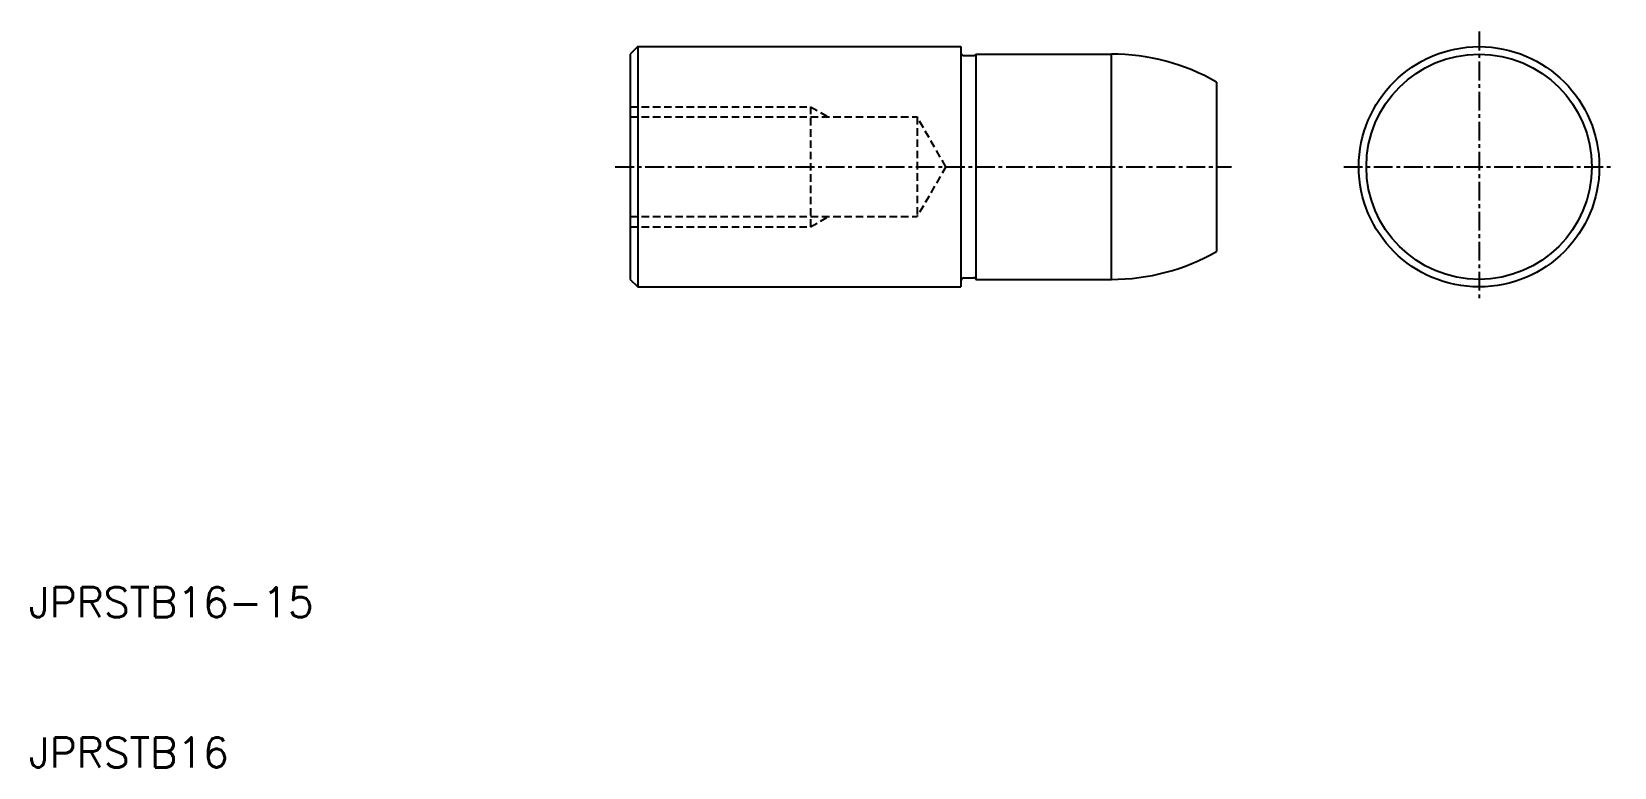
# Model space of a CAD drawing. Extents: x 10 to 115, y 10 to 59.
import ezdxf

# ---------------------------------------------------------------- set-up
doc = ezdxf.new("R2010")
doc.units = 0
doc.linetypes.add('CENTER', pattern=[2, 1.25, -0.25, 0.25, -0.25])
doc.linetypes.add('DASHED', pattern=[0.75, 0.5, -0.25])
doc.layers.get('0').update_dxf_attribs({"linetype": 'CONTINUOUS'})
doc.layers.add('CENTER', color=1, linetype='CENTER')
doc.styles.get("Standard").update_dxf_attribs({"font": 'txt.shx'})

msp = doc.modelspace()

# ---------------------------------------------------------------- linework, layer by layer
at = {"color": 7, "linetype": 'CONTINUOUS'}
for p, q in [((50.5, 58), (50, 57.5)), ((50.5, 58), (72, 58)), ((50.5, 58), (50.5, 42)), ((72, 58), (72, 42)), ((50, 57.5), (50, 42.5)), ((72.2, 57.4), (72.83, 57.4)), ((73, 57.5), (82, 57.5)), ((73, 57.5), (73, 42.5)), ((82, 57.5), (82, 42.5)), ((89, 55.64), (89, 44.36)), ((50, 42.5), (50.5, 42)), ((72.2, 42.6), (72.83, 42.6)), ((73, 42.5), (82, 42.5)), ((50.5, 42), (72, 42))]:
    msp.add_line(p, q, dxfattribs=at)
at = {"color": 3, "linetype": 'DASHED'}
for p, q in [((50, 54), (62, 54)), ((62, 54), (62, 46)), ((62, 54), (63.17, 53.32)), ((50, 53.32), (69.08, 53.32)), ((69.08, 53.32), (69.08, 46.68)), ((71, 50), (69.08, 53.32)), ((71, 50), (69.08, 46.68)), ((50, 46.68), (69.08, 46.68)), ((62, 46), (63.17, 46.68)), ((50, 46), (62, 46))]:
    msp.add_line(p, q, dxfattribs=at)
at = {"color": 7, "linetype": 'CONTINUOUS'}
for radius in [8, 7.5]:
    msp.add_circle((106.47, 50), radius, dxfattribs=at)
for centre, radius, start, end in [((72.2, 57.6), 0.2, 180, 270), ((72.83, 57.6), 0.2, 270, 330), ((82.02, 43.46), 14.04, 60.1567, 90.0638), ((82.02, 56.54), 14.04, 269.9362, 299.8433), ((72.2, 42.4), 0.2, 90, 180), ((72.83, 42.4), 0.2, 30, 90)]:
    msp.add_arc(centre, radius, start, end, dxfattribs=at)
at = {"layer": 'CENTER', "color": 1, "linetype": 'CENTER'}
for p, q in [((106.47, 59), (106.47, 41)), ((49, 50), (90, 50)), ((97.47, 50), (115.47, 50))]:
    msp.add_line(p, q, dxfattribs=at)

# ---------------------------------------------------------------- texts
at = {"color": 7, "linetype": 'CONTINUOUS'}
for s, p in [('JPRSTB16-15', (10, 20)), ('JPRSTB16', (10, 10))]:
    msp.add_text(s, height=2, dxfattribs=at).set_placement(p)

doc.saveas('drawing.dxf')
